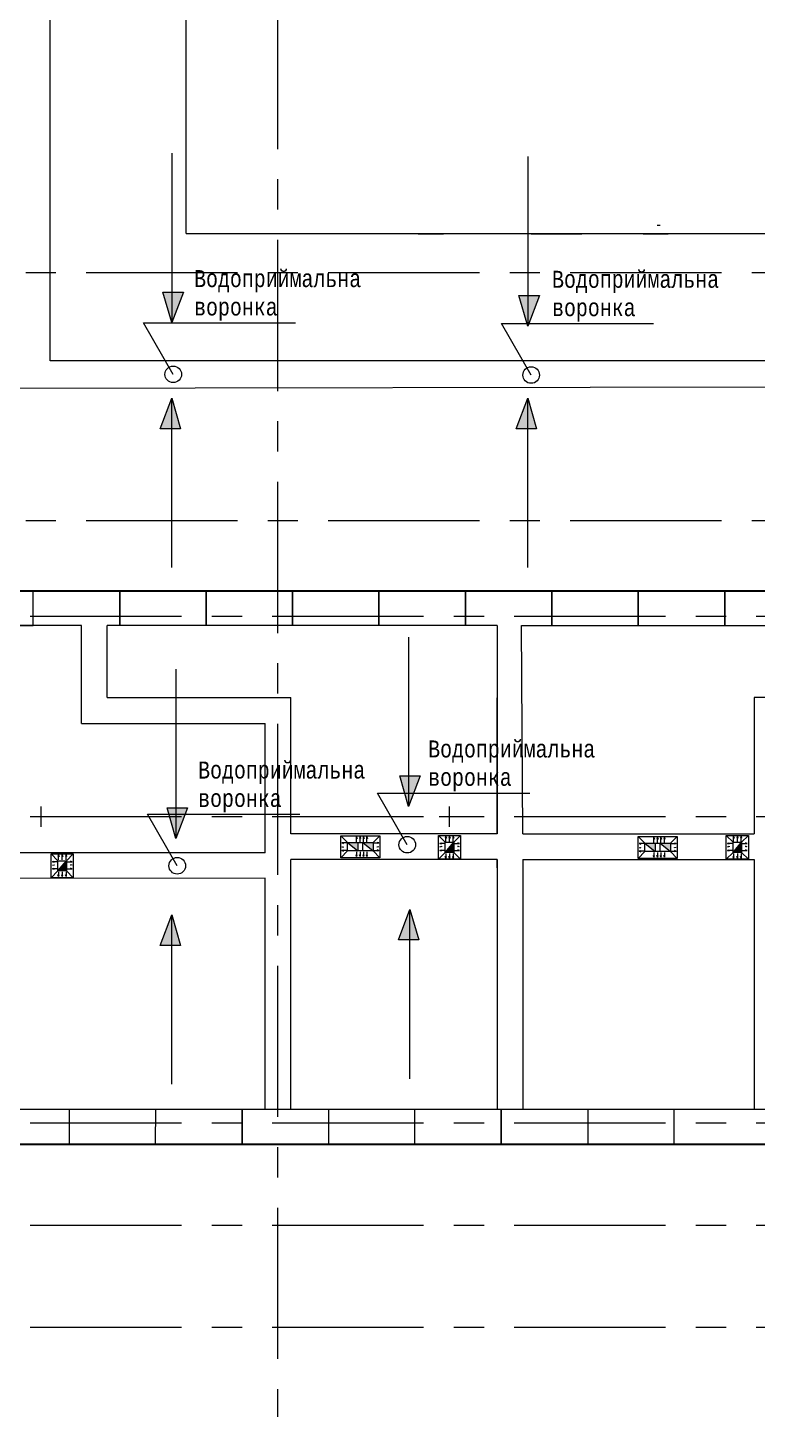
# Model space of a CAD drawing. Header units: millimetres. Extents: x -689206 to 4969298, y -1019800 to 703299.
# Drawn here: x 821151 to 831873, y -371521 to -351215 of the extents above; entities that cross this region are included whole.
import ezdxf

# ---------------------------------------------------------------- set-up
doc = ezdxf.new("R2010")
doc.units = ezdxf.units.MM
doc.linetypes.add('JIS_02_4.0', pattern=[5.5, 4, -1.5])
doc.linetypes.add('осеваяX2', pattern=[101.6, 63.5, -12.7, 12.7, -12.7])
doc.layers.add('кровля', color=211, linetype='Continuous')
doc.layers.add('четотам', color=7, linetype='Continuous')
for name, color, linetype, lineweight in [('несущие', 7, 'Continuous', 30), ('РАЗМЕРЫ', 7, 'Continuous', 9), ('сваи', 7, 'JIS_02_4.0', 30), ('стены', 7, 'Continuous', 20)]:
    doc.layers.add(name, color=color, linetype=linetype, lineweight=lineweight)
doc.styles.add('Аннотативный', font='isocteur.ttf', dxfattribs={"width": 0.7, "height": 250})

msp = doc.modelspace()

# ---------------------------------------------------------------- hatches: boundary and pattern name
at = {"layer": 'кровля', "lineweight": 5}
h = msp.add_hatch(color=7, dxfattribs=at)
h.dxf.hatch_style = 1
h.paths.add_polyline_path([(825767.1, -363197.2), (825790.8, -363205.4), (825790.8, -363197.2)])
h.paths.add_polyline_path([(825767.1, -363197.2), (825790.8, -363197.2), (825790.8, -363189.1)])
h = msp.add_hatch(color=7, dxfattribs=at)
h.dxf.hatch_style = 1
h.paths.add_polyline_path([(825767.1, -363252.5), (825790.8, -363260.6), (825790.8, -363252.5)])
h.paths.add_polyline_path([(825767.1, -363252.5), (825790.8, -363252.5), (825790.8, -363244.4)])
h = msp.add_hatch(color=7, dxfattribs=at)
h.dxf.hatch_style = 1
h.paths.add_polyline_path([(825984.4, -363132.2), (825992.6, -363132.2), (825984.4, -363108.5)])
h.paths.add_polyline_path([(825976.3, -363132.2), (825984.4, -363132.2), (825984.4, -363108.5)])
h = msp.add_hatch(color=7, dxfattribs=at)
h.dxf.hatch_style = 1
h.paths.add_polyline_path([(826035.7, -363108.5), (826027.5, -363132.2), (826035.7, -363132.2)])
h.paths.add_polyline_path([(826035.7, -363108.5), (826035.7, -363132.2), (826043.8, -363132.2)])
h = msp.add_hatch(color=7, dxfattribs=at)
h.dxf.hatch_style = 1
h.paths.add_polyline_path([(826086.9, -363108.5), (826078.8, -363132.2), (826086.9, -363132.2)])
h.paths.add_polyline_path([(826086.9, -363108.5), (826086.9, -363132.2), (826095.1, -363132.2)])
h = msp.add_hatch(color=7, dxfattribs=at)
h.dxf.hatch_style = 1
h.paths.add_polyline_path([(826136.7, -363108.5), (826128.6, -363132.2), (826136.7, -363132.2)])
h.paths.add_polyline_path([(826136.7, -363108.5), (826136.7, -363132.2), (826144.9, -363132.2)])
h = msp.add_hatch(color=7, dxfattribs=at)
h.dxf.hatch_style = 1
h.paths.add_polyline_path([(826287.4, -363197.2), (826287.4, -363205.4), (826311, -363197.2)])
h.paths.add_polyline_path([(826287.4, -363189.1), (826287.4, -363197.2), (826311, -363197.2)])
h = msp.add_hatch(color=7, dxfattribs=at)
h.dxf.hatch_style = 1
h.paths.add_polyline_path([(826287.4, -363252.5), (826287.4, -363260.6), (826311, -363252.5)])
h.paths.add_polyline_path([(826287.4, -363244.4), (826287.4, -363252.5), (826311, -363252.5)])
at = {"layer": 'кровля', "lineweight": 5, "true_color": 0x000000}
h = msp.add_hatch(color=18, dxfattribs=at)
h.dxf.hatch_style = 1
h.paths.add_polyline_path([(827206.2, -363203), (827229.8, -363211.2), (827229.8, -363203)])
h.paths.add_polyline_path([(827206.2, -363203), (827229.8, -363203), (827229.8, -363194.9)])
h = msp.add_hatch(color=18, dxfattribs=at)
h.dxf.hatch_style = 1
h.paths.add_polyline_path([(827206.2, -363254.3), (827229.8, -363262.4), (827229.8, -363254.3)])
h.paths.add_polyline_path([(827206.2, -363254.3), (827229.8, -363254.3), (827229.8, -363246.2)])
h = msp.add_hatch(color=18, dxfattribs=at)
h.dxf.hatch_style = 1
h.paths.add_polyline_path([(827294.9, -363127.3), (827303, -363127.3), (827294.9, -363103.7)])
h.paths.add_polyline_path([(827286.7, -363127.3), (827294.9, -363127.3), (827294.9, -363103.7)])
h = msp.add_hatch(color=18, dxfattribs=at)
h.dxf.hatch_style = 1
h.paths.add_polyline_path([(827350.1, -363127.3), (827358.3, -363127.3), (827350.1, -363103.7)])
h.paths.add_polyline_path([(827342, -363127.3), (827350.1, -363127.3), (827350.1, -363103.7)])
h = msp.add_hatch(color=18, dxfattribs=at)
h.dxf.hatch_style = 1
h.paths.add_polyline_path([(827405.4, -363103.7), (827397.3, -363127.3), (827405.4, -363127.3)])
h.paths.add_polyline_path([(827405.4, -363103.7), (827405.4, -363127.3), (827413.6, -363127.3)])
h = msp.add_hatch(color=18, dxfattribs=at)
h.dxf.hatch_style = 1
h.paths.add_polyline_path([(827470.5, -363203), (827470.5, -363211.2), (827494.1, -363203)])
h.paths.add_polyline_path([(827470.5, -363194.9), (827470.5, -363203), (827494.1, -363203)])
h = msp.add_hatch(color=18, dxfattribs=at)
h.dxf.hatch_style = 1
h.paths.add_polyline_path([(827470.5, -363254.3), (827470.5, -363262.4), (827494.1, -363254.3)])
h.paths.add_polyline_path([(827470.5, -363246.2), (827470.5, -363254.3), (827494.1, -363254.3)])
at = {"layer": 'кровля', "lineweight": 5}
h = msp.add_hatch(color=7, dxfattribs=at)
h.dxf.hatch_style = 1
h.paths.add_polyline_path([(830137.1, -363207.2), (830160.8, -363215.4), (830160.8, -363207.2)])
h.paths.add_polyline_path([(830137.1, -363207.2), (830160.8, -363207.2), (830160.8, -363199.1)])
h = msp.add_hatch(color=7, dxfattribs=at)
h.dxf.hatch_style = 1
h.paths.add_polyline_path([(830137.1, -363262.5), (830160.8, -363270.6), (830160.8, -363262.5)])
h.paths.add_polyline_path([(830137.1, -363262.5), (830160.8, -363262.5), (830160.8, -363254.4)])
h = msp.add_hatch(color=7, dxfattribs=at)
h.dxf.hatch_style = 1
h.paths.add_polyline_path([(830354.4, -363142.2), (830362.6, -363142.2), (830354.4, -363118.5)])
h.paths.add_polyline_path([(830346.3, -363142.2), (830354.4, -363142.2), (830354.4, -363118.5)])
h = msp.add_hatch(color=7, dxfattribs=at)
h.dxf.hatch_style = 1
h.paths.add_polyline_path([(830405.7, -363118.5), (830397.5, -363142.2), (830405.7, -363142.2)])
h.paths.add_polyline_path([(830405.7, -363118.5), (830405.7, -363142.2), (830413.8, -363142.2)])
h = msp.add_hatch(color=7, dxfattribs=at)
h.dxf.hatch_style = 1
h.paths.add_polyline_path([(830456.9, -363118.5), (830448.8, -363142.2), (830456.9, -363142.2)])
h.paths.add_polyline_path([(830456.9, -363118.5), (830456.9, -363142.2), (830465.1, -363142.2)])
h = msp.add_hatch(color=7, dxfattribs=at)
h.dxf.hatch_style = 1
h.paths.add_polyline_path([(830506.7, -363118.5), (830498.6, -363142.2), (830506.7, -363142.2)])
h.paths.add_polyline_path([(830506.7, -363118.5), (830506.7, -363142.2), (830514.9, -363142.2)])
h = msp.add_hatch(color=7, dxfattribs=at)
h.dxf.hatch_style = 1
h.paths.add_polyline_path([(830657.4, -363207.2), (830657.4, -363215.4), (830681, -363207.2)])
h.paths.add_polyline_path([(830657.4, -363199.1), (830657.4, -363207.2), (830681, -363207.2)])
h = msp.add_hatch(color=7, dxfattribs=at)
h.dxf.hatch_style = 1
h.paths.add_polyline_path([(830657.4, -363262.5), (830657.4, -363270.6), (830681, -363262.5)])
h.paths.add_polyline_path([(830657.4, -363254.4), (830657.4, -363262.5), (830681, -363262.5)])
at = {"layer": 'кровля', "lineweight": 5, "true_color": 0x000000}
h = msp.add_hatch(color=18, dxfattribs=at)
h.dxf.hatch_style = 1
h.paths.add_polyline_path([(831435.1, -363203), (831458.7, -363211.2), (831458.7, -363203)])
h.paths.add_polyline_path([(831435.1, -363203), (831458.7, -363203), (831458.7, -363194.9)])
h = msp.add_hatch(color=18, dxfattribs=at)
h.dxf.hatch_style = 1
h.paths.add_polyline_path([(831435.1, -363254.3), (831458.7, -363262.4), (831458.7, -363254.3)])
h.paths.add_polyline_path([(831435.1, -363254.3), (831458.7, -363254.3), (831458.7, -363246.2)])
h = msp.add_hatch(color=18, dxfattribs=at)
h.dxf.hatch_style = 1
h.paths.add_polyline_path([(831523.8, -363127.3), (831531.9, -363127.3), (831523.8, -363103.7)])
h.paths.add_polyline_path([(831515.7, -363127.3), (831523.8, -363127.3), (831523.8, -363103.7)])
h = msp.add_hatch(color=18, dxfattribs=at)
h.dxf.hatch_style = 1
h.paths.add_polyline_path([(831579.1, -363127.3), (831587.2, -363127.3), (831579.1, -363103.7)])
h.paths.add_polyline_path([(831570.9, -363127.3), (831579.1, -363127.3), (831579.1, -363103.7)])
h = msp.add_hatch(color=18, dxfattribs=at)
h.dxf.hatch_style = 1
h.paths.add_polyline_path([(831634.4, -363103.7), (831626.2, -363127.3), (831634.4, -363127.3)])
h.paths.add_polyline_path([(831634.4, -363103.7), (831634.4, -363127.3), (831642.5, -363127.3)])
h = msp.add_hatch(color=18, dxfattribs=at)
h.dxf.hatch_style = 1
h.paths.add_polyline_path([(831699.4, -363203), (831699.4, -363211.2), (831723.1, -363203)])
h.paths.add_polyline_path([(831699.4, -363194.9), (831699.4, -363203), (831723.1, -363203)])
h = msp.add_hatch(color=18, dxfattribs=at)
h.dxf.hatch_style = 1
h.paths.add_polyline_path([(831699.4, -363254.3), (831699.4, -363262.4), (831723.1, -363254.3)])
h.paths.add_polyline_path([(831699.4, -363246.2), (831699.4, -363254.3), (831723.1, -363254.3)])
h = msp.add_hatch(color=18, dxfattribs=at)
h.dxf.hatch_style = 1
h.paths.add_polyline_path([(821515.1, -363473), (821538.7, -363481.2), (821538.7, -363473)])
h.paths.add_polyline_path([(821515.1, -363473), (821538.7, -363473), (821538.7, -363464.9)])
h = msp.add_hatch(color=18, dxfattribs=at)
h.dxf.hatch_style = 1
h.paths.add_polyline_path([(821603.8, -363397.3), (821611.9, -363397.3), (821603.8, -363373.7)])
h.paths.add_polyline_path([(821595.7, -363397.3), (821603.8, -363397.3), (821603.8, -363373.7)])
h = msp.add_hatch(color=18, dxfattribs=at)
h.dxf.hatch_style = 1
h.paths.add_polyline_path([(821659.1, -363397.3), (821667.2, -363397.3), (821659.1, -363373.7)])
h.paths.add_polyline_path([(821650.9, -363397.3), (821659.1, -363397.3), (821659.1, -363373.7)])
h = msp.add_hatch(color=18, dxfattribs=at)
h.dxf.hatch_style = 1
h.paths.add_polyline_path([(821714.4, -363373.7), (821706.2, -363397.3), (821714.4, -363397.3)])
h.paths.add_polyline_path([(821714.4, -363373.7), (821714.4, -363397.3), (821722.5, -363397.3)])
h = msp.add_hatch(color=18, dxfattribs=at)
h.dxf.hatch_style = 1
h.paths.add_polyline_path([(821779.4, -363473), (821779.4, -363481.2), (821803.1, -363473)])
h.paths.add_polyline_path([(821779.4, -363464.9), (821779.4, -363473), (821803.1, -363473)])
at = {"layer": 'кровля', "lineweight": 5}
h = msp.add_hatch(color=7, dxfattribs=at)
h.dxf.hatch_style = 1
h.paths.add_polyline_path([(825790.8, -363307.8), (825790.8, -363299.6), (825767.1, -363307.8)])
h.paths.add_polyline_path([(825790.8, -363315.9), (825790.8, -363307.8), (825767.1, -363307.8)])
h = msp.add_hatch(color=7, dxfattribs=at)
h.dxf.hatch_style = 1
h.paths.add_polyline_path([(825984.4, -363396.5), (825992.6, -363372.8), (825984.4, -363372.8)])
h.paths.add_polyline_path([(825984.4, -363396.5), (825984.4, -363372.8), (825976.3, -363372.8)])
h = msp.add_hatch(color=7, dxfattribs=at)
h.dxf.hatch_style = 1
h.paths.add_polyline_path([(826035.7, -363372.8), (826027.5, -363372.8), (826035.7, -363396.5)])
h.paths.add_polyline_path([(826043.8, -363372.8), (826035.7, -363372.8), (826035.7, -363396.5)])
h = msp.add_hatch(color=7, dxfattribs=at)
h.dxf.hatch_style = 1
h.paths.add_polyline_path([(826086.9, -363372.8), (826078.8, -363372.8), (826086.9, -363396.5)])
h.paths.add_polyline_path([(826095.1, -363372.8), (826086.9, -363372.8), (826086.9, -363396.5)])
h = msp.add_hatch(color=7, dxfattribs=at)
h.dxf.hatch_style = 1
h.paths.add_polyline_path([(826136.7, -363372.8), (826128.6, -363372.8), (826136.7, -363396.5)])
h.paths.add_polyline_path([(826144.9, -363372.8), (826136.7, -363372.8), (826136.7, -363396.5)])
h = msp.add_hatch(color=7, dxfattribs=at)
h.dxf.hatch_style = 1
h.paths.add_polyline_path([(826311, -363307.8), (826287.4, -363299.6), (826287.4, -363307.8)])
h.paths.add_polyline_path([(826311, -363307.8), (826287.4, -363307.8), (826287.4, -363315.9)])
at = {"layer": 'кровля', "lineweight": 5, "true_color": 0x000000}
h = msp.add_hatch(color=18, dxfattribs=at)
h.dxf.hatch_style = 1
h.paths.add_polyline_path([(827229.8, -363305.5), (827229.8, -363297.4), (827206.2, -363305.5)])
h.paths.add_polyline_path([(827229.8, -363313.7), (827229.8, -363305.5), (827206.2, -363305.5)])
h = msp.add_hatch(color=18, dxfattribs=at)
h.dxf.hatch_style = 1
h.paths.add_polyline_path([(827294.9, -363421.3), (827303, -363397.7), (827294.9, -363397.7)])
h.paths.add_polyline_path([(827294.9, -363421.3), (827294.9, -363397.7), (827286.7, -363397.7)])
h = msp.add_hatch(color=18, dxfattribs=at)
h.dxf.hatch_style = 1
h.paths.add_polyline_path([(827350.1, -363421.3), (827358.3, -363397.7), (827350.1, -363397.7)])
h.paths.add_polyline_path([(827350.1, -363421.3), (827350.1, -363397.7), (827342, -363397.7)])
h = msp.add_hatch(color=18, dxfattribs=at)
h.dxf.hatch_style = 1
h.paths.add_polyline_path([(827405.4, -363397.7), (827397.3, -363397.7), (827405.4, -363421.3)])
h.paths.add_polyline_path([(827413.6, -363397.7), (827405.4, -363397.7), (827405.4, -363421.3)])
h = msp.add_hatch(color=18, dxfattribs=at)
h.dxf.hatch_style = 1
h.paths.add_polyline_path([(827494.1, -363305.5), (827470.5, -363297.4), (827470.5, -363305.5)])
h.paths.add_polyline_path([(827494.1, -363305.5), (827470.5, -363305.5), (827470.5, -363313.7)])
at = {"layer": 'кровля', "lineweight": 5}
h = msp.add_hatch(color=7, dxfattribs=at)
h.dxf.hatch_style = 1
h.paths.add_polyline_path([(830160.8, -363317.8), (830160.8, -363309.6), (830137.1, -363317.8)])
h.paths.add_polyline_path([(830160.8, -363325.9), (830160.8, -363317.8), (830137.1, -363317.8)])
h = msp.add_hatch(color=7, dxfattribs=at)
h.dxf.hatch_style = 1
h.paths.add_polyline_path([(830354.4, -363406.5), (830362.6, -363382.8), (830354.4, -363382.8)])
h.paths.add_polyline_path([(830354.4, -363406.5), (830354.4, -363382.8), (830346.3, -363382.8)])
h = msp.add_hatch(color=7, dxfattribs=at)
h.dxf.hatch_style = 1
h.paths.add_polyline_path([(830405.7, -363382.8), (830397.5, -363382.8), (830405.7, -363406.5)])
h.paths.add_polyline_path([(830413.8, -363382.8), (830405.7, -363382.8), (830405.7, -363406.5)])
h = msp.add_hatch(color=7, dxfattribs=at)
h.dxf.hatch_style = 1
h.paths.add_polyline_path([(830456.9, -363382.8), (830448.8, -363382.8), (830456.9, -363406.5)])
h.paths.add_polyline_path([(830465.1, -363382.8), (830456.9, -363382.8), (830456.9, -363406.5)])
h = msp.add_hatch(color=7, dxfattribs=at)
h.dxf.hatch_style = 1
h.paths.add_polyline_path([(830506.7, -363382.8), (830498.6, -363382.8), (830506.7, -363406.5)])
h.paths.add_polyline_path([(830514.9, -363382.8), (830506.7, -363382.8), (830506.7, -363406.5)])
h = msp.add_hatch(color=7, dxfattribs=at)
h.dxf.hatch_style = 1
h.paths.add_polyline_path([(830681, -363317.8), (830657.4, -363309.6), (830657.4, -363317.8)])
h.paths.add_polyline_path([(830681, -363317.8), (830657.4, -363317.8), (830657.4, -363325.9)])
at = {"layer": 'кровля', "lineweight": 5, "true_color": 0x000000}
h = msp.add_hatch(color=18, dxfattribs=at)
h.dxf.hatch_style = 1
h.paths.add_polyline_path([(831458.7, -363305.5), (831458.7, -363297.4), (831435.1, -363305.5)])
h.paths.add_polyline_path([(831458.7, -363313.7), (831458.7, -363305.5), (831435.1, -363305.5)])
h = msp.add_hatch(color=18, dxfattribs=at)
h.dxf.hatch_style = 1
h.paths.add_polyline_path([(831523.8, -363421.3), (831531.9, -363397.7), (831523.8, -363397.7)])
h.paths.add_polyline_path([(831523.8, -363421.3), (831523.8, -363397.7), (831515.7, -363397.7)])
h = msp.add_hatch(color=18, dxfattribs=at)
h.dxf.hatch_style = 1
h.paths.add_polyline_path([(831579.1, -363421.3), (831587.2, -363397.7), (831579.1, -363397.7)])
h.paths.add_polyline_path([(831579.1, -363421.3), (831579.1, -363397.7), (831570.9, -363397.7)])
h = msp.add_hatch(color=18, dxfattribs=at)
h.dxf.hatch_style = 1
h.paths.add_polyline_path([(831634.4, -363397.7), (831626.2, -363397.7), (831634.4, -363421.3)])
h.paths.add_polyline_path([(831642.5, -363397.7), (831634.4, -363397.7), (831634.4, -363421.3)])
h = msp.add_hatch(color=18, dxfattribs=at)
h.dxf.hatch_style = 1
h.paths.add_polyline_path([(831723.1, -363305.5), (831699.4, -363297.4), (831699.4, -363305.5)])
h.paths.add_polyline_path([(831723.1, -363305.5), (831699.4, -363305.5), (831699.4, -363313.7)])
h = msp.add_hatch(color=18, dxfattribs=at)
h.dxf.hatch_style = 1
h.paths.add_polyline_path([(821515.1, -363524.3), (821538.7, -363532.4), (821538.7, -363524.3)])
h.paths.add_polyline_path([(821515.1, -363524.3), (821538.7, -363524.3), (821538.7, -363516.2)])
h = msp.add_hatch(color=18, dxfattribs=at)
h.dxf.hatch_style = 1
h.paths.add_polyline_path([(821538.7, -363575.5), (821538.7, -363567.4), (821515.1, -363575.5)])
h.paths.add_polyline_path([(821538.7, -363583.7), (821538.7, -363575.5), (821515.1, -363575.5)])
h = msp.add_hatch(color=18, dxfattribs=at)
h.dxf.hatch_style = 1
h.paths.add_polyline_path([(821603.8, -363691.3), (821611.9, -363667.7), (821603.8, -363667.7)])
h.paths.add_polyline_path([(821603.8, -363691.3), (821603.8, -363667.7), (821595.7, -363667.7)])
h = msp.add_hatch(color=18, dxfattribs=at)
h.dxf.hatch_style = 1
h.paths.add_polyline_path([(821659.1, -363691.3), (821667.2, -363667.7), (821659.1, -363667.7)])
h.paths.add_polyline_path([(821659.1, -363691.3), (821659.1, -363667.7), (821650.9, -363667.7)])
h = msp.add_hatch(color=18, dxfattribs=at)
h.dxf.hatch_style = 1
h.paths.add_polyline_path([(821714.4, -363667.7), (821706.2, -363667.7), (821714.4, -363691.3)])
h.paths.add_polyline_path([(821722.5, -363667.7), (821714.4, -363667.7), (821714.4, -363691.3)])
h = msp.add_hatch(color=18, dxfattribs=at)
h.dxf.hatch_style = 1
h.paths.add_polyline_path([(821779.4, -363524.3), (821779.4, -363532.4), (821803.1, -363524.3)])
h.paths.add_polyline_path([(821779.4, -363516.2), (821779.4, -363524.3), (821803.1, -363524.3)])
h = msp.add_hatch(color=18, dxfattribs=at)
h.dxf.hatch_style = 1
h.paths.add_polyline_path([(821803.1, -363575.5), (821779.4, -363567.4), (821779.4, -363575.5)])
h.paths.add_polyline_path([(821803.1, -363575.5), (821779.4, -363575.5), (821779.4, -363583.7)])
at = {"layer": 'РАЗМЕРЫ', "linetype": 'ByBlock', "lineweight": 13, "ltscale": 35}
h = msp.add_hatch(color=0, dxfattribs=at)
h.dxf.hatch_style = 1
h.paths.add_polyline_path([(823269.1, -355100.3), (823269.1, -355550.3), (823439.1, -355100.3)])
h.paths.add_polyline_path([(823269.1, -355550.3), (823269.1, -355100.3), (823139.1, -355100.3)])
h = msp.add_hatch(color=0, dxfattribs=at)
h.dxf.hatch_style = 1
h.paths.add_polyline_path([(828499.7, -355150.3), (828499.7, -355600.3), (828669.7, -355150.3)])
h.paths.add_polyline_path([(828499.7, -355600.3), (828499.7, -355150.3), (828369.7, -355150.3)])
h = msp.add_hatch(color=0, dxfattribs=at)
h.dxf.hatch_style = 1
h.paths.add_polyline_path([(823269.1, -356660.3), (823099.1, -357110.3), (823269.1, -357110.3)])
h.paths.add_polyline_path([(823269.1, -356660.3), (823269.1, -357110.3), (823399.1, -357110.3)])
h = msp.add_hatch(color=0, dxfattribs=at)
h.dxf.hatch_style = 1
h.paths.add_polyline_path([(828499.7, -356660.3), (828329.7, -357110.3), (828499.7, -357110.3)])
h.paths.add_polyline_path([(828499.7, -356660.3), (828499.7, -357110.3), (828629.7, -357110.3)])
at = {"layer": 'РАЗМЕРЫ', "lineweight": 5, "ltscale": 150}
h = msp.add_hatch(color=256, dxfattribs=at)
h.dxf.hatch_style = 1
h.paths.add_polyline_path([(826226, -363315), (826226, -363190), (826076, -363190)])
h.paths.add_polyline_path([(826002.2, -363315), (826002.2, -363190), (825852.2, -363190)])
h = msp.add_hatch(color=256, dxfattribs=at)
h.dxf.hatch_style = 1
h.paths.add_polyline_path([(827412.6, -363337.5), (827412.6, -363187.5), (827287.6, -363337.5)])
h = msp.add_hatch(color=256, dxfattribs=at)
h.dxf.hatch_style = 1
h.paths.add_polyline_path([(830596, -363325), (830596, -363200), (830446, -363200)])
h.paths.add_polyline_path([(830372.2, -363325), (830372.2, -363200), (830222.2, -363200)])
h = msp.add_hatch(color=256, dxfattribs=at)
h.dxf.hatch_style = 1
h.paths.add_polyline_path([(831641.6, -363337.5), (831641.6, -363187.5), (831516.6, -363337.5)])
h = msp.add_hatch(color=256, dxfattribs=at)
h.dxf.hatch_style = 1
h.paths.add_polyline_path([(821721.6, -363607.5), (821721.6, -363457.5), (821596.6, -363607.5)])
at = {"layer": 'сваи', "linetype": 'ByBlock', "lineweight": 20, "ltscale": 35}
h = msp.add_hatch(color=256, dxfattribs=at)
h.dxf.hatch_style = 1
h.paths.add_polyline_path([(823329.1, -362682.5), (823199.1, -362682.5), (823225.4, -362773.5), (823329.1, -362773.5)])
h.paths.add_polyline_path([(823499.1, -362682.5), (823329.1, -362682.5), (823329.1, -362773.5), (823464.7, -362773.5)])
h.paths.add_polyline_path([(823329.1, -362810.3), (823236, -362810.3), (823329.1, -363132.5)])
h.paths.add_polyline_path([(823450.8, -362810.3), (823329.1, -362810.3), (823329.1, -363132.5)])
h.paths.add_polyline_path([(823464.7, -362773.5), (823329.1, -362773.5), (823329.1, -362810.3), (823450.8, -362810.3)])
h.paths.add_polyline_path([(823329.1, -362773.5), (823225.4, -362773.5), (823236, -362810.3), (823329.1, -362810.3)])
h.paths.add_polyline_path([(826749.1, -362463.5), (826691.6, -362463.5), (826749.1, -362662.5)])
h.paths.add_polyline_path([(826824.3, -362463.5), (826749.1, -362463.5), (826749.1, -362662.5)])
h.paths.add_polyline_path([(826749.1, -362212.5), (826619.1, -362212.5), (826691.6, -362463.5), (826749.1, -362463.5)])
h.paths.add_polyline_path([(826919.1, -362212.5), (826749.1, -362212.5), (826749.1, -362463.5), (826824.3, -362463.5)])
h.paths.add_polyline_path([(826769.1, -364172.5), (826599.1, -364622.5), (826769.1, -364622.5)])
h.paths.add_polyline_path([(826769.1, -364172.5), (826769.1, -364622.5), (826899.1, -364622.5)])
h.paths.add_polyline_path([(823269.1, -364252.5), (823269.1, -364702.5), (823399.1, -364702.5)])
h.paths.add_polyline_path([(823269.1, -364252.5), (823099.1, -364702.5), (823269.1, -364702.5)])
h.paths.add_polyline_path([(817060.2, -366969.6), (816977.7, -367020.9), (817149.1, -367112.5)])
h.paths.add_polyline_path([(817145.3, -366916.7), (817060.2, -366969.6), (817149.1, -367112.5)])
h.paths.add_polyline_path([(817679.1, -368062.5), (817676.5, -368258.3), (817763.2, -368208.2)])
h.paths.add_polyline_path([(817679.1, -368062.5), (817763.2, -368208.2), (817847.4, -368159.6)])
h.paths.add_polyline_path([(834279.1, -364382.5), (834109.1, -364832.5), (834279.1, -364832.5)])
h.paths.add_polyline_path([(834279.1, -364382.5), (834279.1, -364832.5), (834409.1, -364832.5)])
h.paths.add_polyline_path([(834429.1, -362612.3), (834259.1, -362612.3), (834259.1, -362763.5), (834371.9, -362763.5)])
h.paths.add_polyline_path([(834259.1, -362612.3), (834129.1, -362612.3), (834172.8, -362763.5), (834259.1, -362763.5)])
h.paths.add_polyline_path([(834354.3, -362810.3), (834259.1, -362810.3), (834259.1, -363062.3)])
h.paths.add_polyline_path([(834259.1, -362810.3), (834186.3, -362810.3), (834259.1, -363062.3)])
h.paths.add_polyline_path([(834371.9, -362763.5), (834259.1, -362763.5), (834259.1, -362810.3), (834354.3, -362810.3)])
h.paths.add_polyline_path([(834259.1, -362763.5), (834172.8, -362763.5), (834186.3, -362810.3), (834259.1, -362810.3)])
h.paths.add_polyline_path([(839102.8, -367962.5), (838982, -368079.7), (839049.6, -368149.4)])
h.paths.add_polyline_path([(839102.8, -367962.5), (838912.3, -368007.8), (838982, -368079.7)])
h.paths.add_polyline_path([(839836, -367038.5), (839752.8, -366982.7), (839659.1, -367122.5)])
h.paths.add_polyline_path([(839752.8, -366982.7), (839672.1, -366928.6), (839659.1, -367122.5)])

# ---------------------------------------------------------------- linework, layer by layer
at = {"layer": 'кровля', "color": 7, "lineweight": 5}
for p, q in [((825852.2, -363190), (825752.2, -363090)), ((825767.1, -363197.2), (825790.8, -363189.1)), ((825837.1, -363197.2), (825767.1, -363197.2)), ((825767.1, -363197.2), (825790.8, -363205.4)), ((825767.1, -363252.5), (825790.8, -363260.6)), ((825790.8, -363189.1), (825790.8, -363197.2)), ((825790.8, -363205.4), (825790.8, -363197.2)), ((825790.8, -363260.6), (825790.8, -363252.5)), ((825984.4, -363108.5), (825976.3, -363132.2)), ((825976.3, -363132.2), (825984.4, -363132.2)), ((825984.4, -363178.5), (825984.4, -363108.5)), ((825984.4, -363108.5), (825992.6, -363132.2)), ((825992.6, -363132.2), (825984.4, -363132.2)), ((826035.7, -363108.5), (826027.5, -363132.2)), ((826027.5, -363132.2), (826035.7, -363132.2)), ((826035.7, -363178.5), (826035.7, -363108.5)), ((826035.7, -363108.5), (826043.8, -363132.2)), ((826043.8, -363132.2), (826035.7, -363132.2)), ((826086.9, -363108.5), (826078.8, -363132.2)), ((826078.8, -363132.2), (826086.9, -363132.2)), ((826086.9, -363178.5), (826086.9, -363108.5)), ((826086.9, -363108.5), (826095.1, -363132.2)), ((826095.1, -363132.2), (826086.9, -363132.2)), ((826136.7, -363108.5), (826128.6, -363132.2)), ((826128.6, -363132.2), (826136.7, -363132.2)), ((826136.7, -363178.5), (826136.7, -363108.5)), ((826136.7, -363108.5), (826144.9, -363132.2)), ((826144.9, -363132.2), (826136.7, -363132.2)), ((826226, -363190), (826326, -363090)), ((826241, -363197.2), (826311, -363197.2)), ((826311, -363197.2), (826287.4, -363189.1)), ((826287.4, -363189.1), (826287.4, -363197.2)), ((826311, -363197.2), (826287.4, -363205.4)), ((826287.4, -363205.4), (826287.4, -363197.2)), ((826311, -363252.5), (826287.4, -363260.6)), ((826287.4, -363260.6), (826287.4, -363252.5)), ((830222.2, -363200), (830122.2, -363100)), ((830137.1, -363207.2), (830160.8, -363199.1)), ((830207.1, -363207.2), (830137.1, -363207.2)), ((830137.1, -363207.2), (830160.8, -363215.4)), ((830137.1, -363262.5), (830160.8, -363270.6)), ((830160.8, -363199.1), (830160.8, -363207.2)), ((830160.8, -363215.4), (830160.8, -363207.2)), ((830160.8, -363270.6), (830160.8, -363262.5)), ((830354.4, -363118.5), (830346.3, -363142.2)), ((830346.3, -363142.2), (830354.4, -363142.2)), ((830354.4, -363188.5), (830354.4, -363118.5)), ((830354.4, -363118.5), (830362.6, -363142.2)), ((830362.6, -363142.2), (830354.4, -363142.2)), ((830405.7, -363118.5), (830397.5, -363142.2)), ((830397.5, -363142.2), (830405.7, -363142.2)), ((830405.7, -363188.5), (830405.7, -363118.5)), ((830405.7, -363118.5), (830413.8, -363142.2)), ((830413.8, -363142.2), (830405.7, -363142.2)), ((830456.9, -363118.5), (830448.8, -363142.2)), ((830448.8, -363142.2), (830456.9, -363142.2)), ((830456.9, -363188.5), (830456.9, -363118.5)), ((830456.9, -363118.5), (830465.1, -363142.2)), ((830465.1, -363142.2), (830456.9, -363142.2)), ((830506.7, -363118.5), (830498.6, -363142.2)), ((830498.6, -363142.2), (830506.7, -363142.2)), ((830506.7, -363188.5), (830506.7, -363118.5)), ((830506.7, -363118.5), (830514.9, -363142.2)), ((830514.9, -363142.2), (830506.7, -363142.2)), ((830596, -363200), (830696, -363100)), ((830611, -363207.2), (830681, -363207.2)), ((830681, -363207.2), (830657.4, -363199.1)), ((830657.4, -363199.1), (830657.4, -363207.2)), ((830681, -363207.2), (830657.4, -363215.4)), ((830657.4, -363215.4), (830657.4, -363207.2)), ((830681, -363262.5), (830657.4, -363270.6)), ((830657.4, -363270.6), (830657.4, -363262.5)), ((825852.2, -363315), (825752.2, -363415)), ((825767.1, -363307.8), (825790.8, -363299.6)), ((825837.1, -363307.8), (825767.1, -363307.8)), ((825767.1, -363307.8), (825790.8, -363315.9)), ((825790.8, -363299.6), (825790.8, -363307.8)), ((825790.8, -363315.9), (825790.8, -363307.8)), ((825984.4, -363396.5), (825976.3, -363372.8)), ((825976.3, -363372.8), (825984.4, -363372.8)), ((825984.4, -363326.5), (825984.4, -363396.5)), ((825984.4, -363396.5), (825992.6, -363372.8)), ((825992.6, -363372.8), (825984.4, -363372.8)), ((826035.7, -363396.5), (826027.5, -363372.8)), ((826027.5, -363372.8), (826035.7, -363372.8)), ((826035.7, -363326.5), (826035.7, -363396.5)), ((826035.7, -363396.5), (826043.8, -363372.8)), ((826043.8, -363372.8), (826035.7, -363372.8)), ((826086.9, -363396.5), (826078.8, -363372.8)), ((826078.8, -363372.8), (826086.9, -363372.8)), ((826086.9, -363326.5), (826086.9, -363396.5)), ((826086.9, -363396.5), (826095.1, -363372.8)), ((826095.1, -363372.8), (826086.9, -363372.8)), ((826136.7, -363396.5), (826128.6, -363372.8)), ((826128.6, -363372.8), (826136.7, -363372.8)), ((826136.7, -363326.5), (826136.7, -363396.5)), ((826136.7, -363396.5), (826144.9, -363372.8)), ((826144.9, -363372.8), (826136.7, -363372.8)), ((826226, -363315), (826326, -363415)), ((826241, -363307.8), (826311, -363307.8)), ((826311, -363307.8), (826287.4, -363299.6)), ((826287.4, -363299.6), (826287.4, -363307.8)), ((826311, -363307.8), (826287.4, -363315.9)), ((826287.4, -363315.9), (826287.4, -363307.8)), ((830222.2, -363325), (830122.2, -363425)), ((830137.1, -363317.8), (830160.8, -363309.6)), ((830207.1, -363317.8), (830137.1, -363317.8)), ((830137.1, -363317.8), (830160.8, -363325.9)), ((830160.8, -363309.6), (830160.8, -363317.8)), ((830160.8, -363325.9), (830160.8, -363317.8)), ((830354.4, -363406.5), (830346.3, -363382.8)), ((830346.3, -363382.8), (830354.4, -363382.8)), ((830354.4, -363336.5), (830354.4, -363406.5)), ((830354.4, -363406.5), (830362.6, -363382.8)), ((830362.6, -363382.8), (830354.4, -363382.8)), ((830405.7, -363406.5), (830397.5, -363382.8)), ((830397.5, -363382.8), (830405.7, -363382.8)), ((830405.7, -363336.5), (830405.7, -363406.5)), ((830405.7, -363406.5), (830413.8, -363382.8)), ((830413.8, -363382.8), (830405.7, -363382.8)), ((830456.9, -363406.5), (830448.8, -363382.8)), ((830448.8, -363382.8), (830456.9, -363382.8)), ((830456.9, -363336.5), (830456.9, -363406.5)), ((830456.9, -363406.5), (830465.1, -363382.8)), ((830465.1, -363382.8), (830456.9, -363382.8)), ((830506.7, -363406.5), (830498.6, -363382.8)), ((830498.6, -363382.8), (830506.7, -363382.8)), ((830506.7, -363336.5), (830506.7, -363406.5)), ((830506.7, -363406.5), (830514.9, -363382.8)), ((830514.9, -363382.8), (830506.7, -363382.8)), ((830596, -363325), (830696, -363425)), ((830611, -363317.8), (830681, -363317.8)), ((830681, -363317.8), (830657.4, -363309.6)), ((830657.4, -363309.6), (830657.4, -363317.8)), ((830681, -363317.8), (830657.4, -363325.9)), ((830657.4, -363325.9), (830657.4, -363317.8))]:
    msp.add_line(p, q, dxfattribs=at)
at = {"layer": 'кровля', "color": 18, "lineweight": 5, "true_color": 0x000000}
for p, q in [((827287.6, -363187.5), (827187.6, -363087.5)), ((827206.2, -363203), (827229.8, -363194.9)), ((827276.2, -363203), (827206.2, -363203)), ((827206.2, -363203), (827229.8, -363211.2)), ((827206.2, -363254.3), (827229.8, -363246.2)), ((827229.8, -363194.9), (827229.8, -363203)), ((827229.8, -363211.2), (827229.8, -363203)), ((827229.8, -363246.2), (827229.8, -363254.3)), ((827294.9, -363103.7), (827286.7, -363127.3)), ((827286.7, -363127.3), (827294.9, -363127.3)), ((827294.9, -363173.7), (827294.9, -363103.7)), ((827294.9, -363103.7), (827303, -363127.3)), ((827303, -363127.3), (827294.9, -363127.3)), ((827350.1, -363103.7), (827342, -363127.3)), ((827342, -363127.3), (827350.1, -363127.3)), ((827350.1, -363173.7), (827350.1, -363103.7)), ((827350.1, -363103.7), (827358.3, -363127.3)), ((827358.3, -363127.3), (827350.1, -363127.3)), ((827405.4, -363103.7), (827397.3, -363127.3)), ((827397.3, -363127.3), (827405.4, -363127.3)), ((827405.4, -363173.7), (827405.4, -363103.7)), ((827405.4, -363103.7), (827413.6, -363127.3)), ((827413.6, -363127.3), (827405.4, -363127.3)), ((827412.6, -363187.5), (827512.6, -363087.5)), ((827424.1, -363203), (827494.1, -363203)), ((827494.1, -363203), (827470.5, -363194.9)), ((827470.5, -363194.9), (827470.5, -363203)), ((827494.1, -363203), (827470.5, -363211.2)), ((827470.5, -363211.2), (827470.5, -363203)), ((827494.1, -363254.3), (827470.5, -363246.2)), ((827470.5, -363246.2), (827470.5, -363254.3)), ((831516.6, -363187.5), (831416.6, -363087.5)), ((831435.1, -363203), (831458.7, -363194.9)), ((831505.1, -363203), (831435.1, -363203)), ((831435.1, -363203), (831458.7, -363211.2)), ((831435.1, -363254.3), (831458.7, -363246.2)), ((831458.7, -363194.9), (831458.7, -363203)), ((831458.7, -363211.2), (831458.7, -363203)), ((831458.7, -363246.2), (831458.7, -363254.3)), ((831523.8, -363103.7), (831515.7, -363127.3)), ((831515.7, -363127.3), (831523.8, -363127.3)), ((831523.8, -363173.7), (831523.8, -363103.7)), ((831523.8, -363103.7), (831531.9, -363127.3)), ((831531.9, -363127.3), (831523.8, -363127.3)), ((831579.1, -363103.7), (831570.9, -363127.3)), ((831570.9, -363127.3), (831579.1, -363127.3)), ((831579.1, -363173.7), (831579.1, -363103.7)), ((831579.1, -363103.7), (831587.2, -363127.3)), ((831587.2, -363127.3), (831579.1, -363127.3)), ((831634.4, -363103.7), (831626.2, -363127.3)), ((831626.2, -363127.3), (831634.4, -363127.3)), ((831634.4, -363173.7), (831634.4, -363103.7)), ((831634.4, -363103.7), (831642.5, -363127.3)), ((831642.5, -363127.3), (831634.4, -363127.3)), ((831641.6, -363187.5), (831741.6, -363087.5)), ((831653.1, -363203), (831723.1, -363203)), ((831723.1, -363203), (831699.4, -363194.9)), ((831699.4, -363194.9), (831699.4, -363203)), ((831723.1, -363203), (831699.4, -363211.2)), ((831699.4, -363211.2), (831699.4, -363203)), ((831723.1, -363254.3), (831699.4, -363246.2)), ((831699.4, -363246.2), (831699.4, -363254.3)), ((821596.6, -363457.5), (821496.6, -363357.5)), ((821515.1, -363473), (821538.7, -363464.9)), ((821538.7, -363464.9), (821538.7, -363473)), ((821603.8, -363373.7), (821595.7, -363397.3)), ((821595.7, -363397.3), (821603.8, -363397.3)), ((821603.8, -363443.7), (821603.8, -363373.7)), ((821603.8, -363373.7), (821611.9, -363397.3)), ((821611.9, -363397.3), (821603.8, -363397.3)), ((821659.1, -363373.7), (821650.9, -363397.3)), ((821650.9, -363397.3), (821659.1, -363397.3)), ((821659.1, -363443.7), (821659.1, -363373.7)), ((821659.1, -363373.7), (821667.2, -363397.3)), ((821667.2, -363397.3), (821659.1, -363397.3)), ((821714.4, -363373.7), (821706.2, -363397.3)), ((821706.2, -363397.3), (821714.4, -363397.3)), ((821714.4, -363443.7), (821714.4, -363373.7)), ((821714.4, -363373.7), (821722.5, -363397.3)), ((821722.5, -363397.3), (821714.4, -363397.3)), ((821721.6, -363457.5), (821821.6, -363357.5)), ((821803.1, -363473), (821779.4, -363464.9)), ((821779.4, -363464.9), (821779.4, -363473)), ((827287.6, -363337.5), (827187.6, -363437.5)), ((827206.2, -363305.5), (827229.8, -363297.4)), ((827276.2, -363305.5), (827206.2, -363305.5)), ((827206.2, -363305.5), (827229.8, -363313.7)), ((827229.8, -363297.4), (827229.8, -363305.5)), ((827229.8, -363313.7), (827229.8, -363305.5)), ((827294.9, -363421.3), (827286.7, -363397.7)), ((827286.7, -363397.7), (827294.9, -363397.7)), ((827294.9, -363351.3), (827294.9, -363421.3)), ((827294.9, -363421.3), (827303, -363397.7)), ((827303, -363397.7), (827294.9, -363397.7)), ((827350.1, -363421.3), (827342, -363397.7)), ((827342, -363397.7), (827350.1, -363397.7)), ((827350.1, -363351.3), (827350.1, -363421.3)), ((827350.1, -363421.3), (827358.3, -363397.7)), ((827358.3, -363397.7), (827350.1, -363397.7)), ((827405.4, -363421.3), (827397.3, -363397.7)), ((827397.3, -363397.7), (827405.4, -363397.7)), ((827405.4, -363351.3), (827405.4, -363421.3)), ((827405.4, -363421.3), (827413.6, -363397.7)), ((827413.6, -363397.7), (827405.4, -363397.7)), ((827412.6, -363337.5), (827512.6, -363437.5)), ((827424.1, -363305.5), (827494.1, -363305.5)), ((827494.1, -363305.5), (827470.5, -363297.4)), ((827470.5, -363297.4), (827470.5, -363305.5)), ((827494.1, -363305.5), (827470.5, -363313.7)), ((827470.5, -363313.7), (827470.5, -363305.5)), ((831516.6, -363337.5), (831416.6, -363437.5)), ((831435.1, -363305.5), (831458.7, -363297.4)), ((831505.1, -363305.5), (831435.1, -363305.5)), ((831435.1, -363305.5), (831458.7, -363313.7)), ((831458.7, -363297.4), (831458.7, -363305.5)), ((831458.7, -363313.7), (831458.7, -363305.5)), ((831523.8, -363421.3), (831515.7, -363397.7)), ((831515.7, -363397.7), (831523.8, -363397.7)), ((831523.8, -363351.3), (831523.8, -363421.3)), ((831523.8, -363421.3), (831531.9, -363397.7)), ((831531.9, -363397.7), (831523.8, -363397.7)), ((831579.1, -363421.3), (831570.9, -363397.7)), ((831570.9, -363397.7), (831579.1, -363397.7)), ((831579.1, -363351.3), (831579.1, -363421.3)), ((831579.1, -363421.3), (831587.2, -363397.7)), ((831587.2, -363397.7), (831579.1, -363397.7)), ((831634.4, -363421.3), (831626.2, -363397.7)), ((831626.2, -363397.7), (831634.4, -363397.7)), ((831634.4, -363351.3), (831634.4, -363421.3)), ((831634.4, -363421.3), (831642.5, -363397.7)), ((831642.5, -363397.7), (831634.4, -363397.7)), ((831641.6, -363337.5), (831741.6, -363437.5)), ((831653.1, -363305.5), (831723.1, -363305.5)), ((831723.1, -363305.5), (831699.4, -363297.4)), ((831699.4, -363297.4), (831699.4, -363305.5)), ((831723.1, -363305.5), (831699.4, -363313.7)), ((831699.4, -363313.7), (831699.4, -363305.5)), ((821596.6, -363607.5), (821496.6, -363707.5)), ((821585.1, -363473), (821515.1, -363473)), ((821515.1, -363473), (821538.7, -363481.2)), ((821515.1, -363524.3), (821538.7, -363516.2)), ((821515.1, -363575.5), (821538.7, -363567.4)), ((821585.1, -363575.5), (821515.1, -363575.5)), ((821515.1, -363575.5), (821538.7, -363583.7)), ((821538.7, -363481.2), (821538.7, -363473)), ((821538.7, -363516.2), (821538.7, -363524.3)), ((821538.7, -363567.4), (821538.7, -363575.5)), ((821538.7, -363583.7), (821538.7, -363575.5)), ((821603.8, -363691.3), (821595.7, -363667.7)), ((821595.7, -363667.7), (821603.8, -363667.7)), ((821603.8, -363621.3), (821603.8, -363691.3)), ((821603.8, -363691.3), (821611.9, -363667.7)), ((821611.9, -363667.7), (821603.8, -363667.7)), ((821659.1, -363691.3), (821650.9, -363667.7)), ((821650.9, -363667.7), (821659.1, -363667.7)), ((821659.1, -363621.3), (821659.1, -363691.3)), ((821659.1, -363691.3), (821667.2, -363667.7)), ((821667.2, -363667.7), (821659.1, -363667.7)), ((821714.4, -363691.3), (821706.2, -363667.7)), ((821706.2, -363667.7), (821714.4, -363667.7)), ((821714.4, -363621.3), (821714.4, -363691.3)), ((821714.4, -363691.3), (821722.5, -363667.7)), ((821722.5, -363667.7), (821714.4, -363667.7)), ((821721.6, -363607.5), (821821.6, -363707.5)), ((821733.1, -363473), (821803.1, -363473)), ((821733.1, -363575.5), (821803.1, -363575.5)), ((821803.1, -363473), (821779.4, -363481.2)), ((821779.4, -363481.2), (821779.4, -363473)), ((821803.1, -363524.3), (821779.4, -363516.2)), ((821779.4, -363516.2), (821779.4, -363524.3)), ((821803.1, -363575.5), (821779.4, -363567.4)), ((821779.4, -363567.4), (821779.4, -363575.5)), ((821803.1, -363575.5), (821779.4, -363583.7)), ((821779.4, -363583.7), (821779.4, -363575.5))]:
    msp.add_line(p, q, dxfattribs=at)
at = {"layer": 'кровля', "color": 7, "lineweight": 5}
for points in [[(826326, -363090), (826326, -363415), (825752.2, -363415), (825752.2, -363090)], [(826226, -363190), (826226, -363315), (825852.2, -363315), (825852.2, -363190)], [(830696, -363100), (830696, -363425), (830122.2, -363425), (830122.2, -363100)], [(830596, -363200), (830596, -363325), (830222.2, -363325), (830222.2, -363200)]]:
    msp.add_lwpolyline(points, close=True, dxfattribs=at)
at = {"layer": 'кровля', "color": 18, "lineweight": 5, "true_color": 0x000000}
for points in [[(827187.6, -363087.5), (827512.6, -363087.5), (827512.6, -363437.5), (827187.6, -363437.5)], [(827287.6, -363187.5), (827412.6, -363187.5), (827412.6, -363337.5), (827287.6, -363337.5)], [(831416.6, -363087.5), (831741.6, -363087.5), (831741.6, -363437.5), (831416.6, -363437.5)], [(831516.6, -363187.5), (831641.6, -363187.5), (831641.6, -363337.5), (831516.6, -363337.5)], [(821496.6, -363357.5), (821821.6, -363357.5), (821821.6, -363707.5), (821496.6, -363707.5)], [(821596.6, -363457.5), (821721.6, -363457.5), (821721.6, -363607.5), (821596.6, -363607.5)]]:
    msp.add_lwpolyline(points, close=True, dxfattribs=at)
at = {"layer": 'несущие', "lineweight": 13}
for p, q in [((825020.2, -367112.3), (820367, -367112.3)), ((828430.2, -367112.3), (825020.2, -367112.3))]:
    msp.add_line(p, q, dxfattribs=at)
at = {"layer": 'несущие', "lineweight": 20}
msp.add_line((831826, -367112.3), (828430.2, -367112.3), dxfattribs=at)
at = {"layer": 'несущие', "color": 0}
msp.add_line((820367.3, -367622.3), (836490.2, -367622.3), dxfattribs=at)
at = {"layer": 'РАЗМЕРЫ', "linetype": 'осеваяX2', "lineweight": 5, "ltscale": 35}
for p, q in [((824820.2, -329441.3), (824820.2, -379282.6)), ((863350.1, -354818.2), (796297.4, -354818.2)), ((863350.1, -358463), (796297.4, -358463))]:
    msp.add_line(p, q, dxfattribs=at)
at = {"layer": 'РАЗМЕРЫ', "linetype": 'ByBlock', "lineweight": 13}
for p, q in [((821481, -356112.3), (821481, -347288)), ((837749.9, -356112.3), (821481, -356112.3)), ((833109.9, -356499.3), (818600.1, -356521.3)), ((821940.2, -360002.3), (820360.2, -360002.3)), ((821940.2, -361439.8), (821940.2, -360002.3)), ((828050.2, -360002.3), (822320.2, -360002.3)), ((822320.2, -361059.8), (822320.2, -360002.3)), ((828407.7, -360002.3), (834649.1, -360002.3)), ((822320.2, -361059.8), (825020.2, -361059.8)), ((834649.1, -361059.8), (831826, -361059.8)), ((821940.2, -361439.8), (824640.2, -361439.8)), ((824640.2, -363340.1), (820363.4, -363340.1)), ((824640.2, -363713.7), (820363.7, -363717.8))]:
    msp.add_line(p, q, dxfattribs=at)
at = {"layer": 'РАЗМЕРЫ', "linetype": 'ByBlock', "lineweight": 20}
for p, q in [((823480.9, -354242.4), (823480.9, -349286.8)), ((823480.9, -354242.4), (831605.9, -354242.4)), ((831605.9, -354242.4), (833281.1, -354242.4))]:
    msp.add_line(p, q, dxfattribs=at)
at = {"layer": 'РАЗМЕРЫ', "lineweight": 9, "ltscale": 150}
for p, q in [((823289.7, -356310.3), (822851.5, -355551.3)), ((822851.5, -355551.3), (825088.6, -355551.3)), ((828549.7, -356320.3), (828111.5, -355561.3)), ((828111.5, -355561.3), (830348.6, -355561.3)), ((826729.1, -363222.5), (826290.9, -362463.5)), ((826290.9, -362463.5), (828528, -362463.5)), ((823349.1, -363532.5), (822910.9, -362773.5)), ((822910.9, -362773.5), (825148, -362773.5))]:
    msp.add_line(p, q, dxfattribs=at)
at = {"layer": 'РАЗМЕРЫ', "linetype": 'ByBlock', "lineweight": 30}
for p, q in [((820194.2, -359492.3), (827789.9, -359492.3)), ((827789.9, -359492.3), (833109.9, -359492.3))]:
    msp.add_line(p, q, dxfattribs=at)
at = {"layer": 'РАЗМЕРЫ', "linetype": 'ByBlock', "lineweight": 9, "ltscale": 35}
for p, q in [((821233.5, -360002.3), (821233.5, -359492.3)), ((821233.5, -359492.3), (822503.5, -359492.3)), ((822503.5, -359492.3), (822503.5, -360002.3)), ((822503.5, -360002.3), (822503.5, -359492.3)), ((823773.5, -359492.3), (823773.5, -360002.3)), ((823773.5, -360002.3), (823773.5, -359492.3)), ((825043.5, -359492.3), (825043.5, -360002.3)), ((825043.5, -360002.3), (825043.5, -359492.3)), ((826313.5, -359492.3), (826313.5, -360002.3)), ((826313.5, -360002.3), (826313.5, -359492.3)), ((827583.5, -359492.3), (827583.5, -360002.3)), ((827583.5, -360002.3), (827583.5, -359492.3)), ((828853.5, -359492.3), (828853.5, -360002.3)), ((828853.5, -360002.3), (828853.5, -359492.3)), ((830123.5, -359492.3), (830123.5, -360002.3)), ((830123.5, -360002.3), (830123.5, -359492.3)), ((831393.5, -359492.3), (831393.5, -360002.3)), ((831393.5, -360002.3), (831393.5, -359492.3)), ((819963.5, -360002.3), (821233.5, -360002.3)), ((821762, -367110.5), (821762, -367622.3)), ((823031.6, -367622.3), (823032, -367110.5)), ((824301.6, -367622.3), (824301.6, -367112.3)), ((824301.6, -367112.3), (824301.6, -367622.3)), ((825571.6, -367110.5), (825571.6, -367622.3)), ((826841.1, -367622.3), (826841.6, -367110.5)), ((828111.1, -367622.3), (828111.1, -367112.3)), ((828111.1, -367112.3), (828111.1, -367622.3)), ((829381.1, -367110.5), (829381.1, -367622.3)), ((830650.7, -367622.3), (830651.1, -367110.5)), ((832204.4, -367112.5), (831826, -367112.5))]:
    msp.add_line(p, q, dxfattribs=at)
at = {"layer": 'РАЗМЕРЫ', "lineweight": 9, "ltscale": 150}
for centre in [(823289.7, -356310.3), (828549.7, -356320.3), (826729.1, -363222.5), (823349.1, -363532.5)]:
    msp.add_circle(centre, 122, dxfattribs=at)
at = {"layer": 'сваи', "linetype": 'ByBlock', "lineweight": 9, "ltscale": 35}
for p, q in [((823269.1, -353060.3), (823269.1, -355550.3)), ((828499.7, -353110.3), (828499.7, -355600.3)), ((823269.1, -359150.3), (823269.1, -356660.3)), ((828499.7, -359150.3), (828499.7, -356660.3)), ((826749.1, -360172.5), (826749.1, -362662.5)), ((823329.1, -360642.5), (823329.1, -363132.5)), ((823269.1, -366742.5), (823269.1, -364252.5)), ((826769.1, -366662.5), (826769.1, -364172.5))]:
    msp.add_line(p, q, dxfattribs=at)
at = {"layer": 'сваи', "linetype": 'ByBlock', "lineweight": 20, "ltscale": 35}
for p, q in [((823269.1, -355550.3), (823139.1, -355100.3)), ((823139.1, -355100.3), (823269.1, -355100.3)), ((823269.1, -355100.3), (823439.1, -355100.3)), ((823439.1, -355100.3), (823269.1, -355550.3)), ((828499.7, -355600.3), (828369.7, -355150.3)), ((828369.7, -355150.3), (828499.7, -355150.3)), ((828499.7, -355150.3), (828669.7, -355150.3)), ((828669.7, -355150.3), (828499.7, -355600.3)), ((823099.1, -357110.3), (823269.1, -356660.3)), ((823269.1, -356660.3), (823399.1, -357110.3)), ((828329.7, -357110.3), (828499.7, -356660.3)), ((828499.7, -356660.3), (828629.7, -357110.3)), ((823269.1, -357110.3), (823099.1, -357110.3)), ((823399.1, -357110.3), (823269.1, -357110.3)), ((828499.7, -357110.3), (828329.7, -357110.3)), ((828629.7, -357110.3), (828499.7, -357110.3)), ((826749.1, -362662.5), (826619.1, -362212.5)), ((826619.1, -362212.5), (826749.1, -362212.5)), ((826749.1, -362212.5), (826919.1, -362212.5)), ((826919.1, -362212.5), (826749.1, -362662.5)), ((823329.1, -363132.5), (823199.1, -362682.5)), ((823199.1, -362682.5), (823329.1, -362682.5)), ((823329.1, -362682.5), (823499.1, -362682.5)), ((823499.1, -362682.5), (823329.1, -363132.5)), ((823099.1, -364702.5), (823269.1, -364252.5)), ((823269.1, -364252.5), (823399.1, -364702.5)), ((826599.1, -364622.5), (826769.1, -364172.5)), ((826769.1, -364172.5), (826899.1, -364622.5)), ((826769.1, -364622.5), (826599.1, -364622.5)), ((826899.1, -364622.5), (826769.1, -364622.5)), ((823269.1, -364702.5), (823099.1, -364702.5)), ((823399.1, -364702.5), (823269.1, -364702.5))]:
    msp.add_line(p, q, dxfattribs=at)
at = {"layer": 'сваи', "linetype": 'ByBlock', "lineweight": 13, "ltscale": 35}
for p, q in [((828050.2, -363062.3), (825020.2, -363062.3)), ((828050.2, -363442.3), (825020.2, -363442.2))]:
    msp.add_line(p, q, dxfattribs=at)
at = {"layer": 'стены', "color": 18, "lineweight": 13, "true_color": 0x000000}
msp.add_line((830443.9, -354124.2), (830401.9, -354124.2), dxfattribs=at)
at = {"layer": 'стены', "color": 18, "lineweight": 25, "true_color": 0x000000}
for p, q in [((827259.3, -354244.2), (826889.3, -354244.2)), ((828918.3, -354244.2), (828548.3, -354244.2)), ((829293.9, -354244.2), (828923.9, -354244.2)), ((830563.9, -354244.2), (830193.9, -354244.2))]:
    msp.add_line(p, q, dxfattribs=at)
at = {"layer": 'стены', "linetype": 'осеваяX2', "lineweight": 5, "ltscale": 35}
for p, q in [((796297.4, -359862.3), (863350.1, -359862.3)), ((796297.4, -362810.3), (863350.1, -362810.3)), ((796297.4, -367312.3), (863350.1, -367312.3)), ((796297.4, -368812.3), (863350.1, -368812.3)), ((796297.4, -370312.3), (863350.1, -370312.3))]:
    msp.add_line(p, q, dxfattribs=at)
at = {"layer": 'стены', "lineweight": 13}
for p, q in [((828050.2, -360002.3), (828050.2, -363062.3)), ((828425.2, -363062.3), (828407.1, -360002.3)), ((825020.2, -363062.3), (825020.2, -361059.8)), ((831826, -361059.8), (831826, -363062.3)), ((824640.2, -363340.1), (824640.2, -361439.8)), ((828425.2, -363062.3), (831826, -363062.3)), ((825020.2, -367112.3), (825020.2, -363442.2)), ((828050.2, -363442.3), (828050.2, -367112.3)), ((828425.2, -363442.3), (831826, -363442.3)), ((828430.2, -367112.3), (828430.2, -363442.3)), ((831826, -363442.3), (831826, -367112.3)), ((824640.2, -367112.3), (824640.2, -363713.7))]:
    msp.add_line(p, q, dxfattribs=at)
at = {"layer": 'стены', "lineweight": 20}
for p, q in [((828050.2, -363062.3), (828050.2, -361062.3)), ((828425.2, -363062.3), (830305.2, -363062.3)), ((828050.2, -363562.3), (828050.2, -363442.3))]:
    msp.add_line(p, q, dxfattribs=at)
at = {"layer": 'стены'}
for p, q in [((821200.1, -362810.3), (821500.1, -362810.3)), ((821350.1, -362960.3), (821350.1, -362660.3)), ((827200.1, -362810.3), (827500.1, -362810.3)), ((827350.1, -362960.3), (827350.1, -362660.3))]:
    msp.add_line(p, q, dxfattribs=at)
at = {"layer": 'четотам', "color": 7, "lineweight": 5}
for points in [[(825852.2, -363190), (826002.2, -363190), (826002.2, -363315), (825852.2, -363315), (825852.2, -363190), (826002.2, -363315)], [(826076, -363190), (826226, -363190), (826226, -363315), (826076, -363315), (826076, -363190), (826226, -363315)], [(830222.2, -363200), (830372.2, -363200), (830372.2, -363325), (830222.2, -363325), (830222.2, -363200), (830372.2, -363325)], [(830446, -363200), (830596, -363200), (830596, -363325), (830446, -363325), (830446, -363200), (830596, -363325)]]:
    msp.add_lwpolyline(points, dxfattribs=at)
at = {"layer": 'четотам', "color": 18, "lineweight": 5, "true_color": 0x000000}
for points in [[(827287.6, -363337.5), (827287.6, -363187.5), (827412.6, -363187.5), (827412.6, -363337.5), (827287.6, -363337.5), (827412.6, -363187.5)], [(827287.6, -363337.5), (827287.6, -363187.5), (827412.6, -363187.5), (827412.6, -363337.5), (827287.6, -363337.5), (827412.6, -363187.5)], [(831516.6, -363337.5), (831516.6, -363187.5), (831641.6, -363187.5), (831641.6, -363337.5), (831516.6, -363337.5), (831641.6, -363187.5)], [(831516.6, -363337.5), (831516.6, -363187.5), (831641.6, -363187.5), (831641.6, -363337.5), (831516.6, -363337.5), (831641.6, -363187.5)], [(821596.6, -363607.5), (821596.6, -363457.5), (821721.6, -363457.5), (821721.6, -363607.5), (821596.6, -363607.5), (821721.6, -363457.5)], [(821596.6, -363607.5), (821596.6, -363457.5), (821721.6, -363457.5), (821721.6, -363607.5), (821596.6, -363607.5), (821721.6, -363457.5)]]:
    msp.add_lwpolyline(points, dxfattribs=at)

# ---------------------------------------------------------------- texts
at = {"layer": 'РАЗМЕРЫ', "lineweight": 13, "ltscale": 150, "char_height": 250, "width": 850, "attachment_point": 1, "style": 'Аннотативный'}
for insert in [(823596.6, -354778.4), (828856.6, -354788.4), (827036, -361690.6), (823656, -362000.6)]:
    msp.add_mtext('Водоприймальна воронка', dxfattribs=dict(at, insert=insert))

doc.saveas('drawing.dxf')
